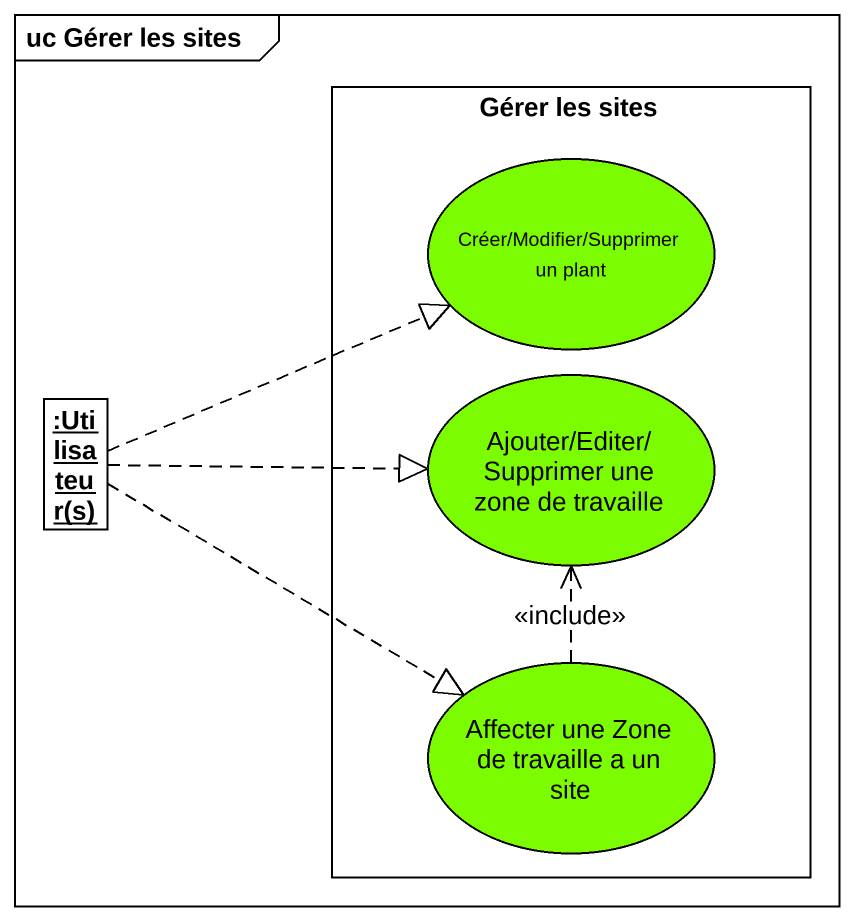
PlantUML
@startuml
mainframe uc Gérer les sites
allowmixing
hide circle
hide empty members
rectangle "Gérer les sites" as Gérer_les_sites {
  usecase "Créer/Modifier/Supprimer un plant" as Créer_Modifier_Supprimer_un #7CFC00
  usecase "Ajouter/Editer/ Supprimer une zone de travaille" as Ajouter_Editer_Supprimer #7CFC00
  usecase "Affecter une Zone de travaille a un site" as Affecter_une_Zone_de #7CFC00
}
object ":Utilisateur(s)" as Utilisateur_s
Utilisateur_s .right.|> Créer_Modifier_Supprimer_un
Utilisateur_s .right.|> Ajouter_Editer_Supprimer
Utilisateur_s .right.|> Affecter_une_Zone_de
Affecter_une_Zone_de .up.> Ajouter_Editer_Supprimer : <<include>>
@enduml
